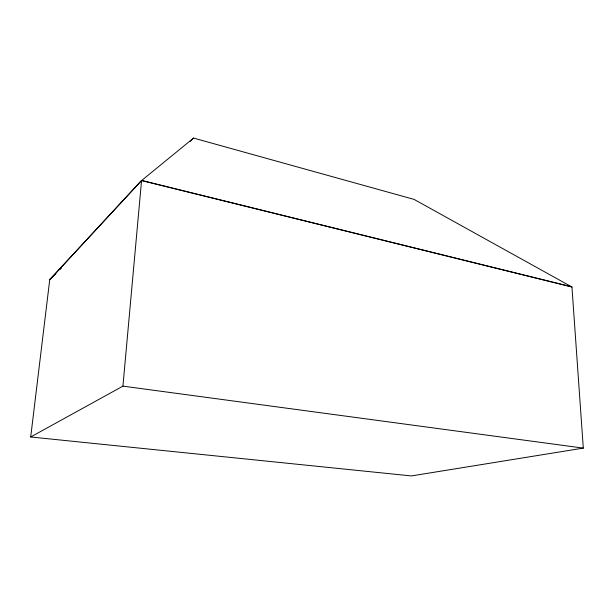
<?xml version="1.0" encoding="UTF-8"?>
<svg xmlns="http://www.w3.org/2000/svg" width="614" height="614" viewBox="0 0 614 614"><rect width="100%" height="100%" fill="white"/><g stroke="black" fill="none" stroke-linecap="round" stroke-linejoin="round"><path stroke-width="0.92" d="M30.7 436.984L122.923 386.137L141.573 180.409L571.941 286.876L583.3 448.113L411.365 475.927L30.7 436.984L49.742 279.685L141.573 180.409M141.565 180.57L571.949 286.999L414.12 199.42L193.548 138.073L141.565 180.57L49.749 279.623L55.889 273.583M59.972 269.554L61.339 268.218M190.148 141.427L193.548 138.073M122.923 386.137L583.3 448.113"/></g></svg>
